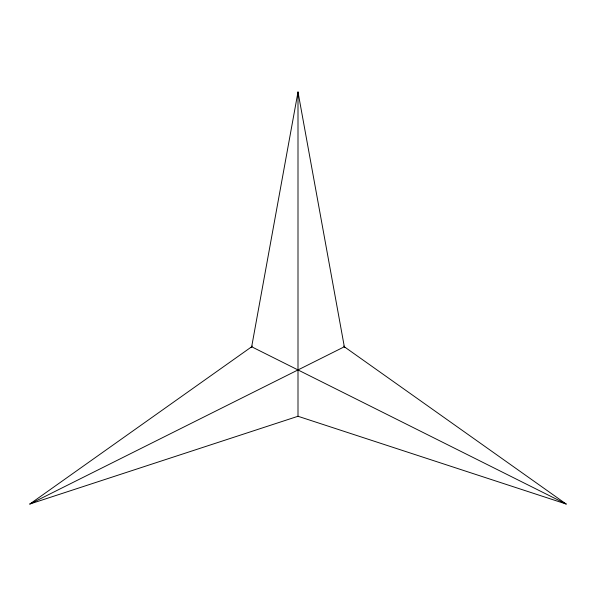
<?xml version="1.0" encoding="UTF-8"?>
<svg xmlns="http://www.w3.org/2000/svg" width="596" height="596" viewBox="0 0 596 596"><rect width="100%" height="100%" fill="white"/><g stroke="black" fill="none" stroke-linecap="round" stroke-linejoin="round"><path stroke-width="0.89" d="M251.668 346.775L298 91.955L344.332 346.775L566.2 504.045L298 416.269L29.8 504.045L251.668 346.775L566.2 504.045M251.154 347.55L252.183 346M29.8 504.045L344.332 346.775M343.817 346L344.846 347.55M298 91.955L298 416.269"/></g></svg>
